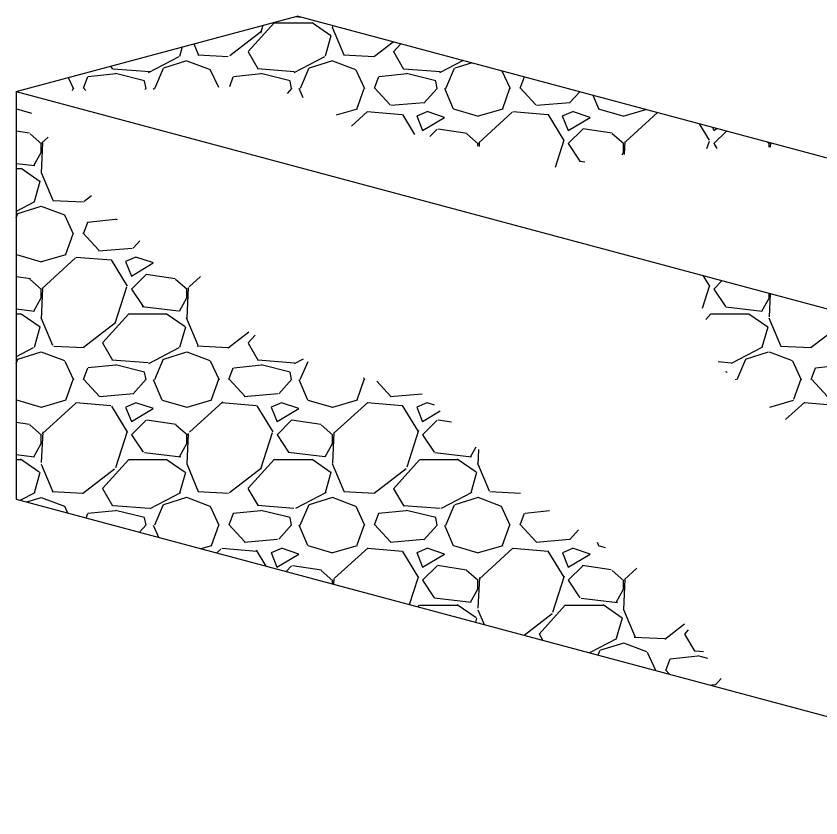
# Model space of a CAD drawing. Header units: feet. Extents: x 425 to 893, y 594 to 1262.
# Drawn here: x 442.08 to 455.91, y 597.49 to 611.26 of the extents above; entities that cross this region are included whole.
import ezdxf

# ---------------------------------------------------------------- set-up
doc = ezdxf.new("R2010")
doc.units = ezdxf.units.FT
doc.header["$MEASUREMENT"] = 0
doc.layers.add('Ground', color=252, linetype='Continuous', lineweight=30)
doc.layers.add('Riprap Hatch', color=253, linetype='Continuous')
pattern_1 = [(228.0128, (1.8, 2.5), (-19.9999955803954, -22.50000335401812), [0.33634, -33.29772]), (184.9697, (1.575, 2.25), (30.00000262879409, 2.49997826751763), [0.57717, -57.1398125]), (132.5104, (1, 2.2), (24.99997679586703, -27.500021684678), [0.4069700000000001, -40.29008]), (267.2737, (0.025, 1.575), (2.499990044317976, 50.00000073743367), [0.525595, -52.033895]), (292.8337, (0, 1.05), (-12.50002476359285, 29.99999102944444), [0.5153875, -51.02343250000001]), (357.2737, (0.2, 0.5750000000000001), (-50.00000073743367, 2.499990044317979), [0.525595, -52.033895]), (37.6942, (0.725, 0.55), (-32.50001836404494, -24.99997601290132), [0.6950725, -68.8121225]), (72.2553, (1.275, 0.9750000000000001), (17.50002690676352, 54.99999057809796), [0.65622, -64.9658025]), (121.4296, (1.475, 1.6), (-20.00002058544091, 32.49998759123142), [0.527375, -52.2101825]), (175.2364, (1.2, 2.05), (27.50000236579896, -2.499978831653151), [0.6020800000000001, -29.5019075]), (222.3974, (0.6, 2.1), (-30.00001837768309, -27.4999802050353), [0.77862, -77.0834375]), (138.8141, (2.5, 1.55), (-17.50000736701429, 14.99999328335689), [0.2657525, -26.30961]), (171.4692, (2.3, 1.725), (32.49999571203782, -5.000019775099476), [0.5055925, -50.0537775]), (225, (1.8, 1.8), (-2.775557561562891e-16, -2.50000077362238), [0.3535525, -3.18198]), (203.1986, (1.625, 2.1), (12.49999932666769, 5.000003313162135), [0.190395, -18.8490375]), (291.8014, (1.45, 2.025), (-2.499999776251622, 7.500000682526925), [0.2692575, -13.193655]), (30.9638, (1.55, 1.775), (7.499995055719994, 5.000006208851832), [0.4373225, -14.1400575]), (161.5651, (1.925, 2), (5.000001086482405, -2.499996008056769), [0.3162275000000001, -7.5894675]), (16.38950000000001, (0, 2.025), (25.0000054960299, 7.499981774544926), [0.443, -43.8571125]), (70.3462, (0.425, 2.15), (-9.999988118429364, -27.50000533901556), [0.3716524999999999, -36.79352]), (293.1986, (1.925, 2.5), (-5.000003313162135, 12.49999932666769), [0.3807875, -18.658645]), (343.6105, (2.075, 2.15), (-25.00000549602989, 7.499981774544934), [0.443, -43.8571125]), (339.444, (0, 0.475), (-12.50000461135606, 4.999989991053961), [0.4272, -20.93281]), (294.7751, (0.4, 0.325), (-12.49998047311292, 27.50000855459779), [0.357945, -35.4366075]), (66.80140000000002, (1.95, 0), (5.000003313162137, 12.49999932666769), [0.3807875, -18.658645]), (17.354, (2.1, 0.35), (-32.50000504774208, -9.999986255647796), [0.4190775, -41.48855999999999]), (69.444, (0.725, 0), (-4.999989991053967, -12.50000461135605), [0.2136, -21.14641]), (101.3099, (1.8, 0), (-2.499994080404013, 10.00000188057738), [0.127475, -12.6200725]), (165.9638, (1.775, 0.125), (7.500001364974349, -2.499995143403114), [0.5153875, -9.792375]), (186.009, (1.275, 0.25), (24.9999993772651, 2.499998293704603), [0.477625, -47.2848075]), (303.6901, (1.55, 1.55), (-2.500003336267977, 4.999998894427901), [0.360555, -8.6533225]), (353.1572, (1.75, 1.25), (42.49999841369637, -5.000019994811903), [0.6294850000000001, -62.31890749999999]), (60.94540000000001, (2.375, 1.175), (-10.0000000679982, -17.50000096142422), [0.25739, -25.481685]), (90, (2.5, 1.4), (-2.5, 2.5), [0.15, -2.35]), (120.2564, (1.225, 0.325), (9.999987217006735, -17.50000613963683), [0.34731, -34.38380000000001]), (48.01280000000001, (1.05, 0.625), (19.9999955803954, 22.50000335401812), [0.67268, -32.96138]), (0, (1.5, 1.125), (2.5, 2.5), [0.65, -1.85]), (325.3048, (2.15, 1.125), (-24.99998564746882, 17.50002152398615), [0.395285, -39.133185]), (254.0546, (2.475, 0.8999999999999999), (-2.499999723240953, -10.00000031663038), [0.364005, -17.83627]), (207.646, (2.375, 0.55), (-47.49998951794898, -25.00001928292295), [0.5926625, -58.67368499999999]), (175.4261, (1.85, 0.275), (-32.50000139578034, 2.49998700290271), [0.6269975, -62.07268499999999])]

msp = doc.modelspace()

# ---------------------------------------------------------------- hatches: boundary and pattern name
at = {"layer": 'Riprap Hatch'}
h = msp.add_hatch(dxfattribs=at)
h.set_pattern_fill('GRAVEL', color=256, scale=2.5, style=0)
h.set_pattern_definition(pattern_1)
h.paths.add_polyline_path([(446.9139028247945, 611.2564739225447), (442.0842736933492, 609.9623786970321), (445.197991186745, 610.0062471728985), (446.1694290253611, 610.0808708517112), (447.2903204163778, 609.7823731403685), (447.8881287677016, 609.3346280714005), (448.6353877422852, 609.2600028945419), (449.8310044449331, 609.1107540388701), (450.9518958359503, 608.5883837930436), (452.9694968248126, 608.9615066812452), (455.2989222300627, 609.0097147443837)])
h = msp.add_hatch(dxfattribs=at)
h.set_pattern_fill('GRAVEL', color=256, scale=2.5, style=0)
h.set_pattern_definition(pattern_1)
h.paths.add_polyline_path([(454.321199199578, 599.6835043897979), (453.0785592116405, 601.5545654205257), (450.7527799990943, 603.0809375304439), (449.0891364973949, 604.7573136038686), (447.1408668639766, 605.304913462412), (445.7957995380689, 605.97653256391), (445.6463459856676, 606.5735279865956), (444.3760039713899, 607.2451470880936), (443.2551155095136, 608.289887579747), (442.084273693349, 609.9623786970321), (442.084273693349, 602.962378697032)])
h = msp.add_hatch(dxfattribs=at)
h.set_pattern_fill('GRAVEL', color=256, scale=2.5, style=0)
h.set_pattern_definition(pattern_1)
h.paths.add_polyline_path([(456.5731610876854, 606.0800930204942), (453.6963670787528, 606.8509276519785), (454.1651135274596, 605.2302897835993), (455.2860049184767, 604.3347981476173), (456.6310722443849, 603.3646813347764), (458.8144108654478, 603.5962590760986)])

# ---------------------------------------------------------------- linework, layer by layer
at = {"layer": 'Ground'}
for p, q in [((442.084273693349, 609.9623786970321), (446.9139028247944, 611.2564739225447)), ((456.9617137593233, 608.5641710969371), (446.9139028247944, 611.2564739225447)), ((442.084273693349, 609.9623786970321), (456.5731610876852, 606.0800930204944)), ((442.084273693349, 609.9623786970321), (442.0842736933491, 602.9623786970319)), ((442.0842736933491, 602.9623786970319), (462.5235095593407, 597.4857019528305))]:
    msp.add_line(p, q, dxfattribs=at)

doc.saveas('drawing.dxf')
